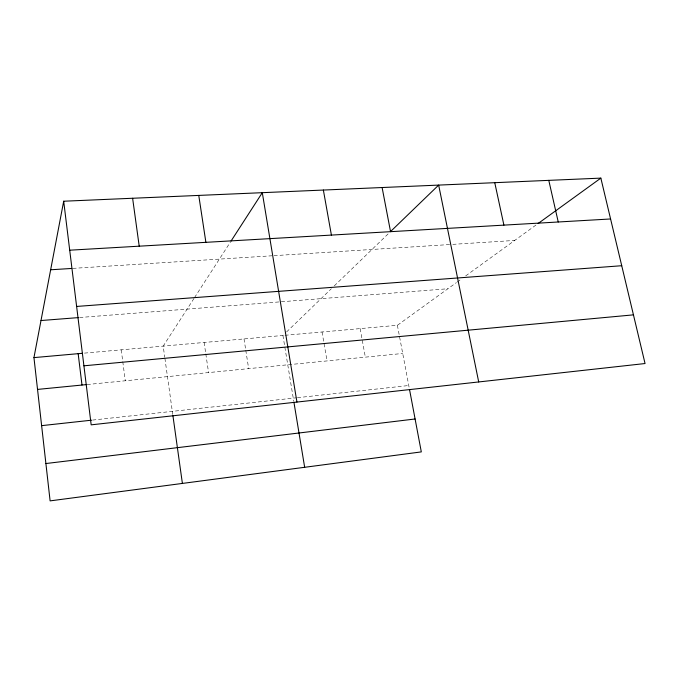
<?xml version="1.0" encoding="UTF-8"?>
<svg xmlns="http://www.w3.org/2000/svg" width="679" height="679" viewBox="0 0 679 679"><rect width="100%" height="100%" fill="white"/><g stroke="black" fill="none" stroke-linecap="round" stroke-linejoin="round"><path stroke-width="0.51" stroke-dasharray="3.4 2.55" d="M193.965 298.48L163.198 346.12L164.759 357.307M194.542 297.589L230.487 241.936M84.459 353.114L282.922 335.468L285.851 332.642M286.589 331.938L331.335 288.728M334.28 285.884L388.991 233.058M284.985 335.29L397.393 325.292L456.373 282.625M457.222 282.014L461.448 278.95M465.684 275.895L536.435 224.715M92.565 420.08L296.375 397.801M297.41 397.69L408.766 385.519M87.141 384.535L402.715 353.47M79.655 317.509L447.911 288.753M72.874 268.375L271.931 255.788M274.01 255.66L451.739 244.423M452.791 244.355L514.69 240.442M397.393 325.292L409.148 387.548M360.176 328.602L365.344 357.154M322.033 331.997L327.04 360.922M282.922 335.468L293.761 401.221M244.007 338.931L245.611 349.176M245.773 350.203L248.667 368.638M204.116 342.479L205.652 352.859M205.805 353.895L208.58 372.584M164.904 358.325L172.755 414.47M121.227 349.846L125.284 380.783"/><path stroke-width="1.02" d="M409.539 389.576L421.311 451.9L50.11 500.881L33.95 357.612L63.69 201.222L600.847 178.119L645.05 363.537L91.173 424.842L63.69 201.222M231.038 241.079L262.298 192.683L296.944 402.061M390.467 231.632L438.659 185.095L478.703 381.946M538.107 223.51L600.847 178.119M45.9 463.536L415.09 418.985M41.623 425.648L91.529 420.191M37.54 389.415L86.114 384.637M83.916 365.803L633.448 314.861M33.95 357.612L82.363 353.301M41.003 320.53L78.611 317.594M76.625 306.441L621.726 265.718M50.653 269.784L71.813 268.443M69.708 250.195L610.582 218.969M548.785 180.359L558.24 221.991M494.762 182.685L503.911 225.131M382.107 187.523L390.552 231.675M323.365 190.052L331.403 235.087M293.931 402.248L304.659 467.296M198.76 195.408L205.89 242.335M172.899 415.514L182.396 483.431M132.617 198.26L139.212 246.18M78.161 353.674L81.989 385.044"/></g></svg>
